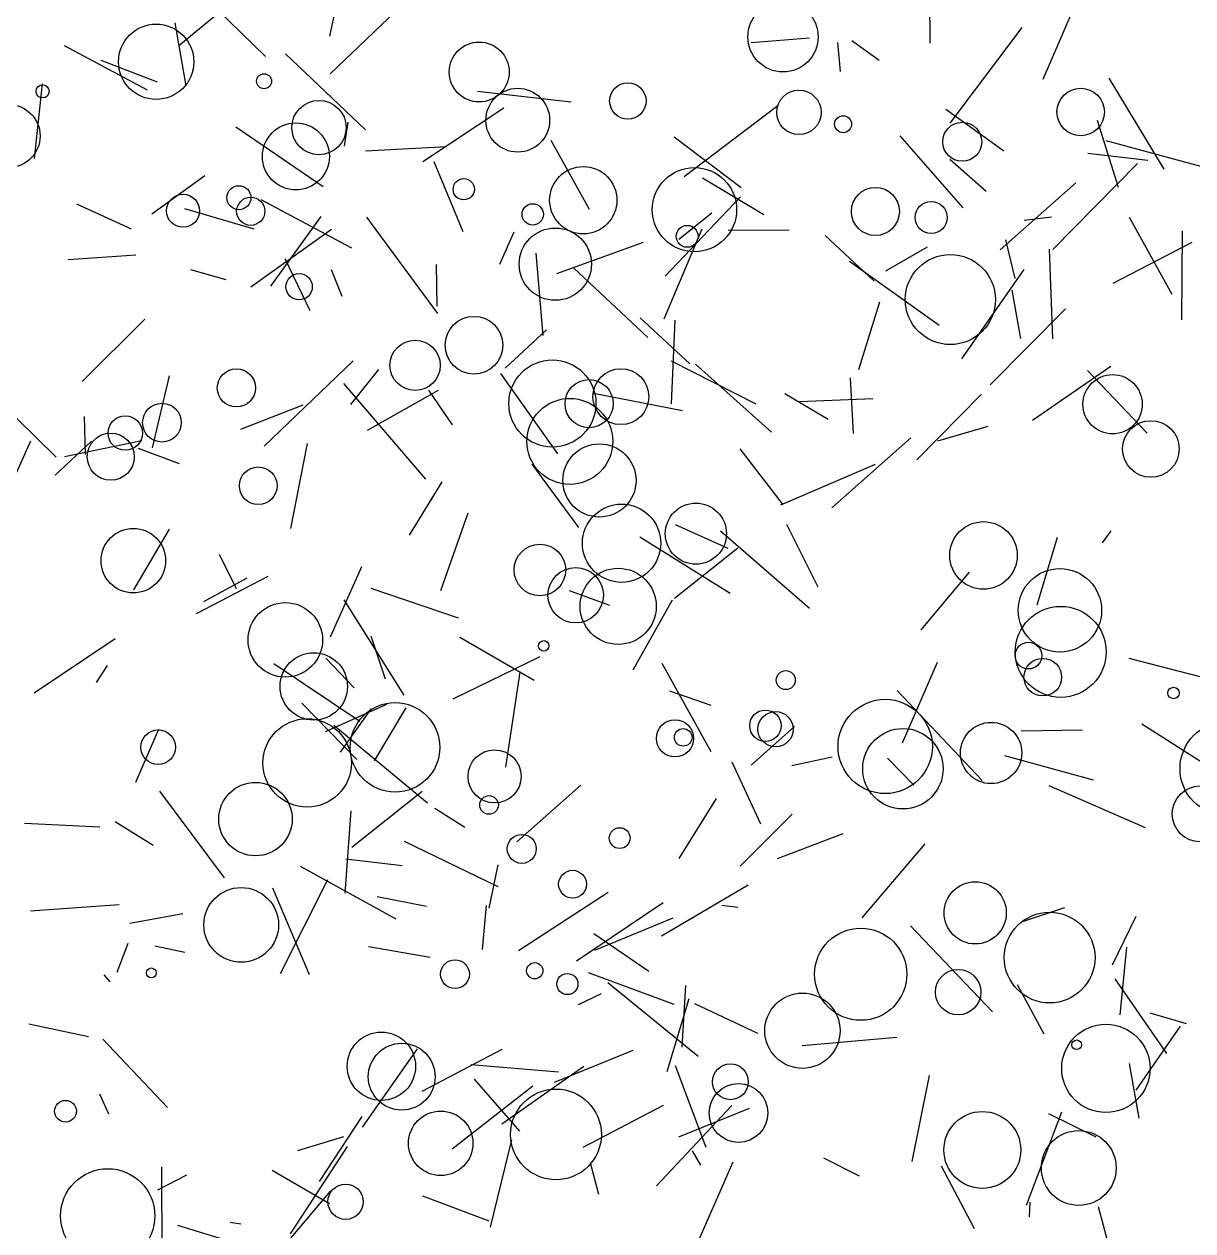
# Model space of a CAD drawing. Header units: millimetres. Extents: x -15 to 2017, y -16 to 2019.
# Drawn here: x 374.6 to 616.7, y 1047.8 to 1297.8 of the extents above; entities that cross this region are included whole.
import ezdxf

# ---------------------------------------------------------------- set-up
doc = ezdxf.new("R2010")
doc.units = ezdxf.units.MM

msp = doc.modelspace()

# ---------------------------------------------------------------- linework, layer by layer
at = {"color": 143}
for p, q in [((442.13, 1315.02), (437.88, 1295.33)), ((460.36, 1221.93), (445.71, 1213.63))]:
    msp.add_line(p, q, dxfattribs=at)
at = {"color": 198}
for p, q in [((424.64, 1291.13), (407.07, 1308.22)), ((521.44, 1062.05), (513.1, 1042.93)), ((417.73, 1045.44), (406.44, 1048.92))]:
    msp.add_line(p, q, dxfattribs=at)
at = {"color": 133}
msp.add_line((562.31, 1293.9), (562.18, 1308.48), dxfattribs=at)
at = {"color": 24}
msp.add_line((406.67, 1293.41), (423.56, 1307.3), dxfattribs=at)
at = {"color": 142}
for p, q in [((455.94, 1304.68), (438.05, 1287.53)), ((485.19, 1208.8), (473.37, 1225.41)), ((440.19, 1146.98), (446.57, 1156.05)), ((597.13, 1052.84), (599.19, 1045.13))]:
    msp.add_line(p, q, dxfattribs=at)
at = {"color": 25}
msp.add_line((592.87, 1303.06), (585.68, 1286.35), dxfattribs=at)
at = {"color": 54}
for p, q in [((408.2, 1285.01), (405.93, 1298.07)), ((466.54, 1196.47), (460.86, 1180.37)), ((537.33, 1176.77), (518.91, 1192.75))]:
    msp.add_line(p, q, dxfattribs=at)
at = {"color": 117}
msp.add_line((581.3, 1297.13), (566.37, 1277.27), dxfattribs=at)
at = {"color": 9}
msp.add_line((382.89, 1293.37), (400.1, 1284.17), dxfattribs=at)
at = {"color": 88}
for p, q in [((537.31, 1294.89), (525.21, 1293.96)), ((581.13, 1232.66), (579.3, 1242.7)), ((479.99, 1077.74), (463.3, 1064.71))]:
    msp.add_line(p, q, dxfattribs=at)
at = {"color": 38}
msp.add_line((543.11, 1294.01), (543.69, 1288.03), dxfattribs=at)
at = {"color": 255}
for p, q in [((546.06, 1294.44), (551.72, 1290.37)), ((398.97, 1211.5), (383, 1208.14)), ((581.69, 1111.94), (590.24, 1114.82))]:
    msp.add_line(p, q, dxfattribs=at)
at = {"color": 207}
for p, q in [((390.51, 1290.32), (402.19, 1285.87)), ((440.88, 1178.53), (453.26, 1158.79))]:
    msp.add_line(p, q, dxfattribs=at)
at = {"color": 167}
for p, q in [((445.37, 1275.93), (428.78, 1291.64)), ((489.55, 1193.54), (479.89, 1206.67))]:
    msp.add_line(p, q, dxfattribs=at)
at = {"color": 237}
for p, q in [((378.34, 1285.45), (376.71, 1269.96)), ((473.59, 1069.98), (490.56, 1081.93))]:
    msp.add_line(p, q, dxfattribs=at)
at = {"color": 35}
msp.add_line((610.78, 1267.79), (599.37, 1286.62), dxfattribs=at)
at = {"color": 139}
msp.add_line((468.53, 1283.95), (487.95, 1281.72), dxfattribs=at)
at = {"color": 71}
msp.add_line((474.01, 1280.42), (457.18, 1269.31), dxfattribs=at)
at = {"color": 93}
for p, q in [((511.35, 1266.25), (530.76, 1280.94)), ((390.33, 1131.42), (374.68, 1132.19))]:
    msp.add_line(p, q, dxfattribs=at)
at = {"color": 2}
msp.add_line((565.58, 1280.17), (577.56, 1271.53), dxfattribs=at)
at = {"color": 196}
for p, q in [((596.89, 1277.9), (601.25, 1264.01)), ((584.47, 1177.53), (588.68, 1191.49)), ((491.46, 1101.29), (509.2, 1094.79))]:
    msp.add_line(p, q, dxfattribs=at)
at = {"color": 5}
for p, q in [((418.49, 1276.5), (436.55, 1264.14)), ((401.23, 1210.02), (404.75, 1224.97))]:
    msp.add_line(p, q, dxfattribs=at)
at = {"color": 19}
msp.add_line((441.02, 1272.5), (441.73, 1277.49), dxfattribs=at)
at = {"color": 94}
for p, q in [((491.72, 1259.4), (483.78, 1273.69)), ((526.63, 1088.7), (513.59, 1094.85)), ((524.83, 1073.12), (510.17, 1067.22))]:
    msp.add_line(p, q, dxfattribs=at)
at = {"color": 27}
msp.add_line((509.25, 1274.45), (523.17, 1263.93), dxfattribs=at)
at = {"color": 253}
for p, q in [((556.07, 1274.68), (569.07, 1259.74)), ((575.26, 1093.2), (558.22, 1111.01)), ((580.34, 1098.83), (585.89, 1088.63))]:
    msp.add_line(p, q, dxfattribs=at)
at = {"color": 128}
msp.add_line((618.4, 1268.33), (598.79, 1273.61), dxfattribs=at)
at = {"color": 230}
for p, q in [((462.1, 1272.36), (445.35, 1271.46)), ((375.96, 1211.42), (367.24, 1192.08)), ((387.96, 1087.97), (375.56, 1090.64))]:
    msp.add_line(p, q, dxfattribs=at)
at = {"color": 72}
msp.add_line((594.97, 1271.05), (607.43, 1269.62), dxfattribs=at)
at = {"color": 129}
for p, q in [((459.46, 1269.32), (465.48, 1254.84)), ((398.21, 1209.94), (406.71, 1206.76))]:
    msp.add_line(p, q, dxfattribs=at)
at = {"color": 74}
for p, q in [((573.94, 1263.13), (566.42, 1269.76)), ((531.72, 1198.45), (522.95, 1209.81)), ((510.29, 1124.91), (518.05, 1137.34))]:
    msp.add_line(p, q, dxfattribs=at)
at = {"color": 211}
msp.add_line((605.3, 1268.92), (587.75, 1251.1), dxfattribs=at)
at = {"color": 154}
for p, q in [((412.04, 1266.36), (401.1, 1258.42)), ((586.88, 1140.03), (606.84, 1131.36))]:
    msp.add_line(p, q, dxfattribs=at)
at = {"color": 31}
msp.add_line((527.88, 1258.32), (515.14, 1265.93), dxfattribs=at)
at = {"color": 205}
msp.add_line((576.84, 1251.03), (592.48, 1264.94), dxfattribs=at)
at = {"color": 121}
msp.add_line((385.43, 1260.59), (396.81, 1255.42), dxfattribs=at)
at = {"color": 216}
for p, q in [((423.68, 1261.5), (442.47, 1251.46)), ((463.33, 1214.79), (458.44, 1222))]:
    msp.add_line(p, q, dxfattribs=at)
at = {"color": 174}
for p, q in [((507.43, 1245.61), (523.05, 1262.04)), ((520.86, 1179.83), (502.17, 1191.55))]:
    msp.add_line(p, q, dxfattribs=at)
at = {"color": 115}
msp.add_line((407.84, 1259.6), (422.17, 1255.42), dxfattribs=at)
at = {"color": 126}
for p, q in [((436.08, 1257.96), (425.64, 1243.55)), ((459.71, 1135.37), (465.9, 1131.45))]:
    msp.add_line(p, q, dxfattribs=at)
at = {"color": 240}
msp.add_line((445.52, 1257.83), (460.23, 1237.85), dxfattribs=at)
at = {"color": 179}
msp.add_line((517.1, 1258.63), (510.24, 1253.18), dxfattribs=at)
at = {"color": 43}
msp.add_line((587.48, 1257.82), (581.77, 1257.13), dxfattribs=at)
at = {"color": 184}
for p, q in [((612.46, 1241.78), (603.64, 1257.78)), ((381.28, 1208.07), (366.8, 1222.27))]:
    msp.add_line(p, q, dxfattribs=at)
at = {"color": 75}
msp.add_line((421.56, 1243.37), (438.31, 1255.36), dxfattribs=at)
at = {"color": 189}
msp.add_line((514.99, 1255.34), (507.12, 1236.67), dxfattribs=at)
at = {"color": 80}
msp.add_line((533.14, 1255.14), (520.47, 1255.08), dxfattribs=at)
at = {"color": 228}
msp.add_line((473.18, 1248.08), (476.12, 1254.77), dxfattribs=at)
at = {"color": 199}
msp.add_line((484.99, 1246.12), (502.93, 1252.63), dxfattribs=at)
at = {"color": 131}
for p, q in [((550.73, 1244.54), (540.55, 1254.02)), ((402.3, 1056.29), (408.31, 1059.38))]:
    msp.add_line(p, q, dxfattribs=at)
at = {"color": 181}
for p, q in [((579.91, 1245.13), (577.98, 1253.15)), ((541.16, 1215.92), (532.18, 1221.2))]:
    msp.add_line(p, q, dxfattribs=at)
at = {"color": 101}
for p, q in [((614.45, 1236.54), (614.58, 1254.96)), ((437.09, 1166.43), (443.01, 1160.29)), ((561.22, 1127.95), (548.19, 1112.63)), ((485.31, 1080.65), (467.16, 1082.2))]:
    msp.add_line(p, q, dxfattribs=at)
at = {"color": 52}
msp.add_line((482.13, 1233.32), (480.7, 1250.39), dxfattribs=at)
at = {"color": 110}
msp.add_line((561.72, 1251.63), (553.09, 1246.63), dxfattribs=at)
at = {"color": 95}
msp.add_line((587, 1251.17), (587.64, 1232.61), dxfattribs=at)
at = {"color": 85}
for p, q in [((600.2, 1244.12), (616.61, 1252.61)), ((540.25, 1062.94), (547.61, 1059.21))]:
    msp.add_line(p, q, dxfattribs=at)
at = {"color": 224}
msp.add_line((397.73, 1249.97), (383.74, 1248.96), dxfattribs=at)
at = {"color": 190}
for p, q in [((433.85, 1238.43), (428.69, 1249.2)), ((470.94, 1114.68), (472.85, 1123.66)), ((505.63, 1057.15), (521.24, 1073.76))]:
    msp.add_line(p, q, dxfattribs=at)
at = {"color": 152}
msp.add_line((460.16, 1239.41), (460.06, 1248.01), dxfattribs=at)
at = {"color": 159}
msp.add_line((564.2, 1235.4), (545.63, 1248.63), dxfattribs=at)
at = {"color": 3}
for p, q in [((409.06, 1246.97), (416.42, 1244.88)), ((527.22, 1132.08), (521.32, 1144.89)), ((402.68, 1138.86), (416.03, 1120.9))]:
    msp.add_line(p, q, dxfattribs=at)
at = {"color": 146}
msp.add_line((438.24, 1247), (440.45, 1241.47), dxfattribs=at)
at = {"color": 197}
for p, q in [((488.42, 1247.34), (503.85, 1232.87)), ((448.04, 1226.26), (442.26, 1218.99)), ((407.91, 1105.49), (401.71, 1106.79))]:
    msp.add_line(p, q, dxfattribs=at)
at = {"color": 99}
for p, q in [((581.76, 1246.97), (568.82, 1228.47)), ((507.81, 1080.84), (512.39, 1095.91))]:
    msp.add_line(p, q, dxfattribs=at)
at = {"color": 21}
for p, q in [((551.81, 1240.18), (547.49, 1226.21)), ((509.47, 1194.13), (520.43, 1189.22))]:
    msp.add_line(p, q, dxfattribs=at)
at = {"color": 249}
msp.add_line((590.35, 1238.8), (574.72, 1223.06), dxfattribs=at)
at = {"color": 7}
for p, q in [((386.67, 1223.78), (399.61, 1236.71)), ((574.26, 1214.47), (563.81, 1211.42)), ((573.1, 1141.12), (555.51, 1159.72))]:
    msp.add_line(p, q, dxfattribs=at)
at = {"color": 150}
for p, q in [((502.23, 1236.95), (512.55, 1227.41)), ((495.58, 1117.9), (477.01, 1105.81))]:
    msp.add_line(p, q, dxfattribs=at)
at = {"color": 169}
msp.add_line((509.41, 1236.45), (508.64, 1219.14), dxfattribs=at)
at = {"color": 155}
msp.add_line((482.83, 1234.47), (474.27, 1226.53), dxfattribs=at)
at = {"color": 164}
msp.add_line((424.36, 1210.36), (442.77, 1228.05), dxfattribs=at)
at = {"color": 183}
msp.add_line((508.68, 1228.05), (526.2, 1219.17), dxfattribs=at)
at = {"color": 12}
for p, q in [((529.47, 1213.25), (513.72, 1227.34)), ((564.62, 1061.29), (571.43, 1048.28))]:
    msp.add_line(p, q, dxfattribs=at)
at = {"color": 168}
msp.add_line((599.78, 1226.86), (583.54, 1215.72), dxfattribs=at)
at = {"color": 64}
for p, q in [((594.9, 1226.06), (607.3, 1213.06)), ((484.5, 1078.62), (500.76, 1085.22))]:
    msp.add_line(p, q, dxfattribs=at)
at = {"color": 252}
msp.add_line((457.84, 1203.51), (440.85, 1223.34), dxfattribs=at)
at = {"color": 210}
msp.add_line((545.74, 1224.55), (546.36, 1213.01), dxfattribs=at)
at = {"color": 166}
msp.add_line((511.04, 1217.7), (492.56, 1221.28), dxfattribs=at)
at = {"color": 194}
for p, q in [((535.26, 1219.63), (550.43, 1220.23)), ((535.78, 1086.21), (555.41, 1087.89))]:
    msp.add_line(p, q, dxfattribs=at)
at = {"color": 84}
msp.add_line((572.94, 1221.15), (559.53, 1207.51), dxfattribs=at)
at = {"color": 118}
for p, q in [((432.33, 1218.87), (419.45, 1213.81)), ((438.07, 1056.07), (422.57, 1037.83))]:
    msp.add_line(p, q, dxfattribs=at)
at = {"color": 106}
msp.add_line((387.08, 1216.53), (387.25, 1208.62), dxfattribs=at)
at = {"color": 132}
for p, q in [((388.57, 1211.38), (381.06, 1204.33)), ((433.75, 1100.85), (426.17, 1118.8)), ((425.99, 1060.39), (437.88, 1053.46))]:
    msp.add_line(p, q, dxfattribs=at)
at = {"color": 40}
for p, q in [((429.9, 1193.34), (433.32, 1210.89)), ((509.5, 1082.03), (515.87, 1065.13))]:
    msp.add_line(p, q, dxfattribs=at)
at = {"color": 77}
msp.add_line((558.32, 1212.12), (541.97, 1197.62), dxfattribs=at)
at = {"color": 104}
msp.add_line((531.38, 1198.2), (550.97, 1206.66), dxfattribs=at)
at = {"color": 241}
msp.add_line((461.15, 1202.98), (454.38, 1191.94), dxfattribs=at)
at = {"color": 98}
msp.add_line((397.33, 1180.63), (404.73, 1193.18), dxfattribs=at)
at = {"color": 83}
for p, q in [((532.58, 1194.2), (539.07, 1181.2)), ((473.6, 1085.36), (457.01, 1076.69))]:
    msp.add_line(p, q, dxfattribs=at)
at = {"color": 103}
msp.add_line((598.03, 1190.32), (599.83, 1192.82), dxfattribs=at)
at = {"color": 236}
for p, q in [((415.04, 1187.96), (418.53, 1180.9)), ((581.2, 1151.42), (593.79, 1151.63))]:
    msp.add_line(p, q, dxfattribs=at)
at = {"color": 39}
msp.add_line((522.5, 1189.24), (509.33, 1178.84), dxfattribs=at)
at = {"color": 222}
msp.add_line((438.09, 1170.84), (444.56, 1185.44), dxfattribs=at)
at = {"color": 23}
msp.add_line((425.07, 1183.38), (410.28, 1175.64), dxfattribs=at)
at = {"color": 32}
msp.add_line((411.81, 1178.17), (420.79, 1183.08), dxfattribs=at)
at = {"color": 57}
msp.add_line((570.41, 1184.25), (560.39, 1172.34), dxfattribs=at)
at = {"color": 96}
msp.add_line((446.42, 1180.96), (464.55, 1174.83), dxfattribs=at)
at = {"color": 172}
for p, q in [((487.52, 1180.46), (495.88, 1177.42)), ((444.73, 1069.27), (456.12, 1085.53)), ((562.08, 1079.96), (558.49, 1062.15))]:
    msp.add_line(p, q, dxfattribs=at)
at = {"color": 111}
msp.add_line((500.77, 1164.01), (508.93, 1178.54), dxfattribs=at)
at = {"color": 122}
msp.add_line((393.45, 1170.45), (376.68, 1159.2), dxfattribs=at)
at = {"color": 244}
msp.add_line((449.48, 1162.12), (446.52, 1170.99), dxfattribs=at)
at = {"color": 145}
msp.add_line((464.86, 1170.83), (480.29, 1161.86), dxfattribs=at)
at = {"color": 123}
msp.add_line((444.19, 1153.33), (426.35, 1165.3), dxfattribs=at)
at = {"color": 153}
msp.add_line((481.46, 1166.69), (463.4, 1157.94), dxfattribs=at)
at = {"color": 180}
msp.add_line((506.72, 1165.38), (516.91, 1147.09), dxfattribs=at)
at = {"color": 223}
msp.add_line((563.75, 1165.52), (556.54, 1148.8), dxfattribs=at)
at = {"color": 28}
msp.add_line((603.45, 1166.44), (620.04, 1162.17), dxfattribs=at)
at = {"color": 37}
msp.add_line((391.8, 1164.92), (389.53, 1161.37), dxfattribs=at)
at = {"color": 76}
msp.add_line((474.41, 1143.85), (477.4, 1163.55), dxfattribs=at)
at = {"color": 70}
msp.add_line((516.96, 1156.64), (508.36, 1159.64), dxfattribs=at)
at = {"color": 239}
for p, q in [((432.14, 1157.15), (443.51, 1145.48)), ((429.79, 1047.2), (441.63, 1065.24))]:
    msp.add_line(p, q, dxfattribs=at)
at = {"color": 226}
msp.add_line((437.05, 1151.24), (449.76, 1156.94), dxfattribs=at)
at = {"color": 250}
for p, q in [((453.7, 1156.18), (447.12, 1145.16)), ((600.11, 1102.9), (604.98, 1113.02))]:
    msp.add_line(p, q, dxfattribs=at)
at = {"color": 221}
msp.add_line((606.2, 1152.84), (624.91, 1140.9), dxfattribs=at)
at = {"color": 10}
msp.add_line((402.43, 1151.66), (397.66, 1140.66), dxfattribs=at)
at = {"color": 208}
for p, q in [((458.17, 1136.43), (438.76, 1152.46)), ((469.59, 1106.09), (470.43, 1115.17))]:
    msp.add_line(p, q, dxfattribs=at)
at = {"color": 13}
for p, q in [((525.24, 1144.29), (534.18, 1152.31)), ((437.48, 1120.54), (427.64, 1101.04))]:
    msp.add_line(p, q, dxfattribs=at)
at = {"color": 206}
msp.add_line((542.05, 1145.96), (533.63, 1144.12), dxfattribs=at)
at = {"color": 160}
msp.add_line((553.46, 1145.7), (558.93, 1140.12), dxfattribs=at)
at = {"color": 242}
for p, q in [((596.16, 1141.17), (577.81, 1146.24)), ((514.82, 1061.41), (513.07, 1064.36))]:
    msp.add_line(p, q, dxfattribs=at)
at = {"color": 6}
for p, q in [((442.48, 1127.3), (457.06, 1138.9)), ((582.97, 1053.72), (582.82, 1050.71))]:
    msp.add_line(p, q, dxfattribs=at)
at = {"color": 176}
for p, q in [((476.72, 1128.37), (489.93, 1140.11)), ((533.73, 1134.09), (522.96, 1123.37))]:
    msp.add_line(p, q, dxfattribs=at)
at = {"color": 114}
for p, q in [((441.12, 1117.73), (442.35, 1134.8)), ((404.31, 1073.32), (390.9, 1087.5))]:
    msp.add_line(p, q, dxfattribs=at)
at = {"color": 119}
msp.add_line((401.34, 1127.61), (393.5, 1132.52), dxfattribs=at)
at = {"color": 61}
msp.add_line((472.82, 1119.04), (453.41, 1128.46), dxfattribs=at)
at = {"color": 200}
msp.add_line((544.22, 1130.05), (530.61, 1124.9), dxfattribs=at)
at = {"color": 156}
for p, q in [((431.81, 1123.32), (451.6, 1112.44)), ((435.78, 1058.03), (444.66, 1071.46)), ((470.93, 1049.78), (457.23, 1054.97))]:
    msp.add_line(p, q, dxfattribs=at)
at = {"color": 62}
msp.add_line((452.93, 1123.42), (441.23, 1124.78), dxfattribs=at)
at = {"color": 187}
msp.add_line((524.61, 1119.42), (506.63, 1108.84), dxfattribs=at)
at = {"color": 82}
msp.add_line((375.92, 1114.09), (394.31, 1115.38), dxfattribs=at)
at = {"color": 41}
for p, q in [((447.77, 1117.09), (457.98, 1115.06)), ((582.27, 1053.13), (589.62, 1072.44))]:
    msp.add_line(p, q, dxfattribs=at)
at = {"color": 112}
for p, q in [((506.99, 1115.76), (489.08, 1103.65)), ((417.31, 1049.61), (419.54, 1049.24))]:
    msp.add_line(p, q, dxfattribs=at)
at = {"color": 87}
msp.add_line((519.13, 1115.29), (522.49, 1114.84), dxfattribs=at)
at = {"color": 134}
msp.add_line((407.47, 1113.49), (396.53, 1111.48), dxfattribs=at)
at = {"color": 213}
for p, q in [((509.03, 1112.59), (492.8, 1105.89)), ((607.85, 1092.97), (615.34, 1090.74))]:
    msp.add_line(p, q, dxfattribs=at)
at = {"color": 105}
msp.add_line((492.63, 1109.41), (504.04, 1101.6), dxfattribs=at)
at = {"color": 158}
msp.add_line((396.07, 1107.32), (393.85, 1101.31), dxfattribs=at)
at = {"color": 73}
msp.add_line((458.74, 1104.43), (445.98, 1106.67), dxfattribs=at)
at = {"color": 92}
msp.add_line((601.68, 1092.53), (603.03, 1106.6), dxfattribs=at)
at = {"color": 1}
msp.add_line((391.13, 1100.86), (392.38, 1099.41), dxfattribs=at)
at = {"color": 247}
msp.add_line((495.56, 1099.22), (514.29, 1084.01), dxfattribs=at)
at = {"color": 234}
msp.add_line((511.64, 1098.65), (510.88, 1085.88), dxfattribs=at)
at = {"color": 86}
msp.add_line((600.57, 1099.99), (611.25, 1084.54), dxfattribs=at)
at = {"color": 212}
msp.add_line((489.43, 1094.68), (494.22, 1096.99), dxfattribs=at)
at = {"color": 151}
msp.add_line((605.01, 1076.92), (614.16, 1090.19), dxfattribs=at)
at = {"color": 11}
msp.add_line((603.54, 1082.46), (605.57, 1071.15), dxfattribs=at)
at = {"color": 42}
msp.add_line((477.31, 1068.45), (467.95, 1079.2), dxfattribs=at)
at = {"color": 135}
msp.add_line((390.23, 1076.16), (392.08, 1072.05), dxfattribs=at)
at = {"color": 162}
msp.add_line((507.01, 1073.74), (490.36, 1065.06), dxfattribs=at)
at = {"color": 195}
msp.add_line((586.84, 1072.13), (596.66, 1067.27), dxfattribs=at)
at = {"color": 79}
msp.add_line((440.75, 1067.26), (431.22, 1064.35), dxfattribs=at)
at = {"color": 182}
msp.add_line((471.22, 1048.57), (475.68, 1066.66), dxfattribs=at)
at = {"color": 235}
msp.add_line((403.04, 1061.07), (403.11, 1042.55), dxfattribs=at)
at = {"color": 173}
msp.add_line((491.91, 1061.93), (493.61, 1055.41), dxfattribs=at)
at = {"color": 116}
msp.add_circle((531.84, 1295.18), 7.28, dxfattribs=at)
at = {"color": 65}
msp.add_circle((401.96, 1290.02), 7.8, dxfattribs=at)
at = {"color": 178}
for centre, radius in [((468.89, 1287.89), 6.21), ((571.66, 1113.67), 6.44)]:
    msp.add_circle(centre, radius, dxfattribs=at)
at = {"color": 14}
msp.add_circle((378.44, 1283.88), 1.36, dxfattribs=at)
at = {"color": 12}
msp.add_circle((424.32, 1285.98), 1.55, dxfattribs=at)
at = {"color": 198}
msp.add_circle((499.69, 1281.89), 3.77, dxfattribs=at)
at = {"color": 17}
msp.add_circle((476.88, 1277.9), 6.61, dxfattribs=at)
at = {"color": 140}
msp.add_circle((535.14, 1279.53), 4.59, dxfattribs=at)
at = {"color": 106}
msp.add_circle((593.51, 1279.61), 4.92, dxfattribs=at)
at = {"color": 60}
msp.add_circle((371.39, 1274.63), 6.53, dxfattribs=at)
at = {"color": 113}
for centre, radius in [((435.71, 1276.38), 5.63), ((430.91, 1270.4), 6.94)]:
    msp.add_circle(centre, radius, dxfattribs=at)
at = {"color": 169}
msp.add_circle((544.28, 1277.07), 1.75, dxfattribs=at)
at = {"color": 210}
msp.add_circle((568.96, 1273.43), 4.04, dxfattribs=at)
at = {"color": 172}
for centre, radius in [((490.46, 1261.33), 6.97), ((550.97, 1259), 4.98), ((573.13, 1064.55), 7.96)]:
    msp.add_circle(centre, radius, dxfattribs=at)
at = {"color": 125}
for centre, radius in [((513.49, 1259.37), 8.73), ((608.06, 1209.79), 5.86)]:
    msp.add_circle(centre, radius, dxfattribs=at)
at = {"color": 149}
msp.add_circle((465.69, 1263.61), 2.2, dxfattribs=at)
at = {"color": 62}
for centre, radius in [((419.11, 1261.85), 2.49), ((488.88, 1179.49), 5.74)]:
    msp.add_circle(centre, radius, dxfattribs=at)
at = {"color": 163}
for centre, radius in [((407.53, 1259.14), 3.42), ((532.41, 1161.89), 1.97)]:
    msp.add_circle(centre, radius, dxfattribs=at)
at = {"color": 176}
msp.add_circle((421.56, 1259.03), 2.92, dxfattribs=at)
at = {"color": 182}
msp.add_circle((479.98, 1258.39), 2.21, dxfattribs=at)
at = {"color": 131}
for centre, radius in [((562.52, 1257.74), 3.32), ((434.62, 1160.6), 6.98)]:
    msp.add_circle(centre, radius, dxfattribs=at)
at = {"color": 45}
for centre, radius in [((484.66, 1248.08), 7.49), ((487.17, 1098.92), 2.19)]:
    msp.add_circle(centre, radius, dxfattribs=at)
at = {"color": 25}
msp.add_circle((511.97, 1253.84), 2.27, dxfattribs=at)
at = {"color": 220}
for centre, radius in [((566.5, 1240.75), 9.33), ((487.66, 1211.36), 8.9)]:
    msp.add_circle(centre, radius, dxfattribs=at)
at = {"color": 110}
msp.add_circle((431.59, 1243.4), 2.73, dxfattribs=at)
at = {"color": 3}
msp.add_circle((467.81, 1231.29), 5.98, dxfattribs=at)
at = {"color": 249}
msp.add_circle((455.62, 1227.12), 5.21, dxfattribs=at)
at = {"color": 235}
msp.add_circle((484.05, 1219.21), 9.03, dxfattribs=at)
at = {"color": 161}
for centre, radius in [((418.6, 1222.45), 3.96), ((589.19, 1176.36), 8.64)]:
    msp.add_circle(centre, radius, dxfattribs=at)
at = {"color": 117}
for centre, radius in [((498.25, 1220.62), 5.79), ((441.22, 1053.83), 3.66)]:
    msp.add_circle(centre, radius, dxfattribs=at)
at = {"color": 40}
for centre, radius in [((600.12, 1219.05), 6.14), ((513.78, 1192.25), 6.33), ((498, 1129.16), 2.15)]:
    msp.add_circle(centre, radius, dxfattribs=at)
at = {"color": 64}
msp.add_circle((491.66, 1219.18), 4.99, dxfattribs=at)
at = {"color": 84}
msp.add_circle((403.17, 1215.24), 4.01, dxfattribs=at)
at = {"color": 151}
for centre, radius in [((395.56, 1213.08), 3.56), ((618.27, 1134.17), 5.79)]:
    msp.add_circle(centre, radius, dxfattribs=at)
at = {"color": 109}
for centre, radius in [((392.56, 1208.19), 4.88), ((612.75, 1159.22), 1.19), ((402.38, 1147.99), 3.58)]:
    msp.add_circle(centre, radius, dxfattribs=at)
at = {"color": 9}
msp.add_circle((493.8, 1203.26), 7.58, dxfattribs=at)
at = {"color": 94}
msp.add_circle((423.12, 1202.16), 3.9, dxfattribs=at)
at = {"color": 43}
for centre, radius in [((498.39, 1190.26), 8.11), ((463.88, 1100.97), 2.98), ((598.72, 1081.45), 9.15)]:
    msp.add_circle(centre, radius, dxfattribs=at)
at = {"color": 51}
for centre, radius in [((397.24, 1186.64), 6.68), ((553, 1148.15), 9.77), ((400.96, 1101.24), 1.02)]:
    msp.add_circle(centre, radius, dxfattribs=at)
at = {"color": 237}
msp.add_circle((573.37, 1187.73), 7, dxfattribs=at)
at = {"color": 200}
msp.add_circle((481.47, 1184.72), 5.34, dxfattribs=at)
at = {"color": 47}
for centre, radius in [((497.69, 1177.18), 7.89), ((383.18, 1072.57), 2.26)]:
    msp.add_circle(centre, radius, dxfattribs=at)
at = {"color": 255}
msp.add_circle((428.72, 1170.23), 7.72, dxfattribs=at)
at = {"color": 246}
for centre, radius in [((589.37, 1167.75), 9.42), ((482.26, 1168.99), 1.09), ((484.8, 1067.77), 9.4)]:
    msp.add_circle(centre, radius, dxfattribs=at)
at = {"color": 101}
msp.add_circle((582.67, 1166.97), 2.76, dxfattribs=at)
at = {"color": 171}
msp.add_circle((585.65, 1162.51), 3.9, dxfattribs=at)
at = {"color": 52}
msp.add_circle((451.46, 1147.96), 9.28, dxfattribs=at)
at = {"color": 1}
msp.add_circle((528.19, 1152.45), 3.25, dxfattribs=at)
at = {"color": 146}
msp.add_circle((530.28, 1151.73), 3.64, dxfattribs=at)
at = {"color": 39}
for centre, radius in [((433.26, 1144.74), 9.16), ((422.54, 1133.1), 7.61)]:
    msp.add_circle(centre, radius, dxfattribs=at)
at = {"color": 66}
msp.add_circle((509.45, 1149.82), 3.85, dxfattribs=at)
at = {"color": 202}
msp.add_circle((574.95, 1146.8), 6.35, dxfattribs=at)
at = {"color": 245}
msp.add_circle((623.74, 1143.56), 9.66, dxfattribs=at)
at = {"color": 78}
msp.add_circle((511.15, 1150.04), 1.83, dxfattribs=at)
at = {"color": 18}
for centre, radius in [((556.68, 1143.54), 8.33), ((448.62, 1081.89), 7.08)]:
    msp.add_circle(centre, radius, dxfattribs=at)
at = {"color": 31}
msp.add_circle((472.08, 1141.95), 5.5, dxfattribs=at)
at = {"color": 250}
msp.add_circle((470.93, 1136.03), 1.93, dxfattribs=at)
at = {"color": 99}
msp.add_circle((477.72, 1126.93), 3, dxfattribs=at)
at = {"color": 121}
msp.add_circle((488.23, 1119.61), 2.88, dxfattribs=at)
at = {"color": 159}
msp.add_circle((419.58, 1111.19), 7.74, dxfattribs=at)
at = {"color": 36}
msp.add_circle((587.07, 1104.41), 9.4, dxfattribs=at)
at = {"color": 55}
msp.add_circle((547.94, 1100.96), 9.55, dxfattribs=at)
at = {"color": 160}
msp.add_circle((480.4, 1101.68), 1.68, dxfattribs=at)
at = {"color": 229}
msp.add_circle((568.11, 1097.25), 4.7, dxfattribs=at)
at = {"color": 247}
msp.add_circle((535.86, 1089.26), 7.8, dxfattribs=at)
at = {"color": 70}
msp.add_circle((452.84, 1079.73), 6.92, dxfattribs=at)
at = {"color": 126}
msp.add_circle((592.68, 1086.34), 1, dxfattribs=at)
at = {"color": 130}
msp.add_circle((520.93, 1078.68), 3.71, dxfattribs=at)
at = {"color": 157}
msp.add_circle((522.61, 1072.21), 6.08, dxfattribs=at)
at = {"color": 111}
msp.add_circle((460.92, 1065.93), 6.68, dxfattribs=at)
at = {"color": 16}
msp.add_circle((593.11, 1060.81), 7.75, dxfattribs=at)
at = {"color": 22}
msp.add_circle((391.93, 1050.91), 9.76, dxfattribs=at)

doc.saveas('drawing.dxf')
